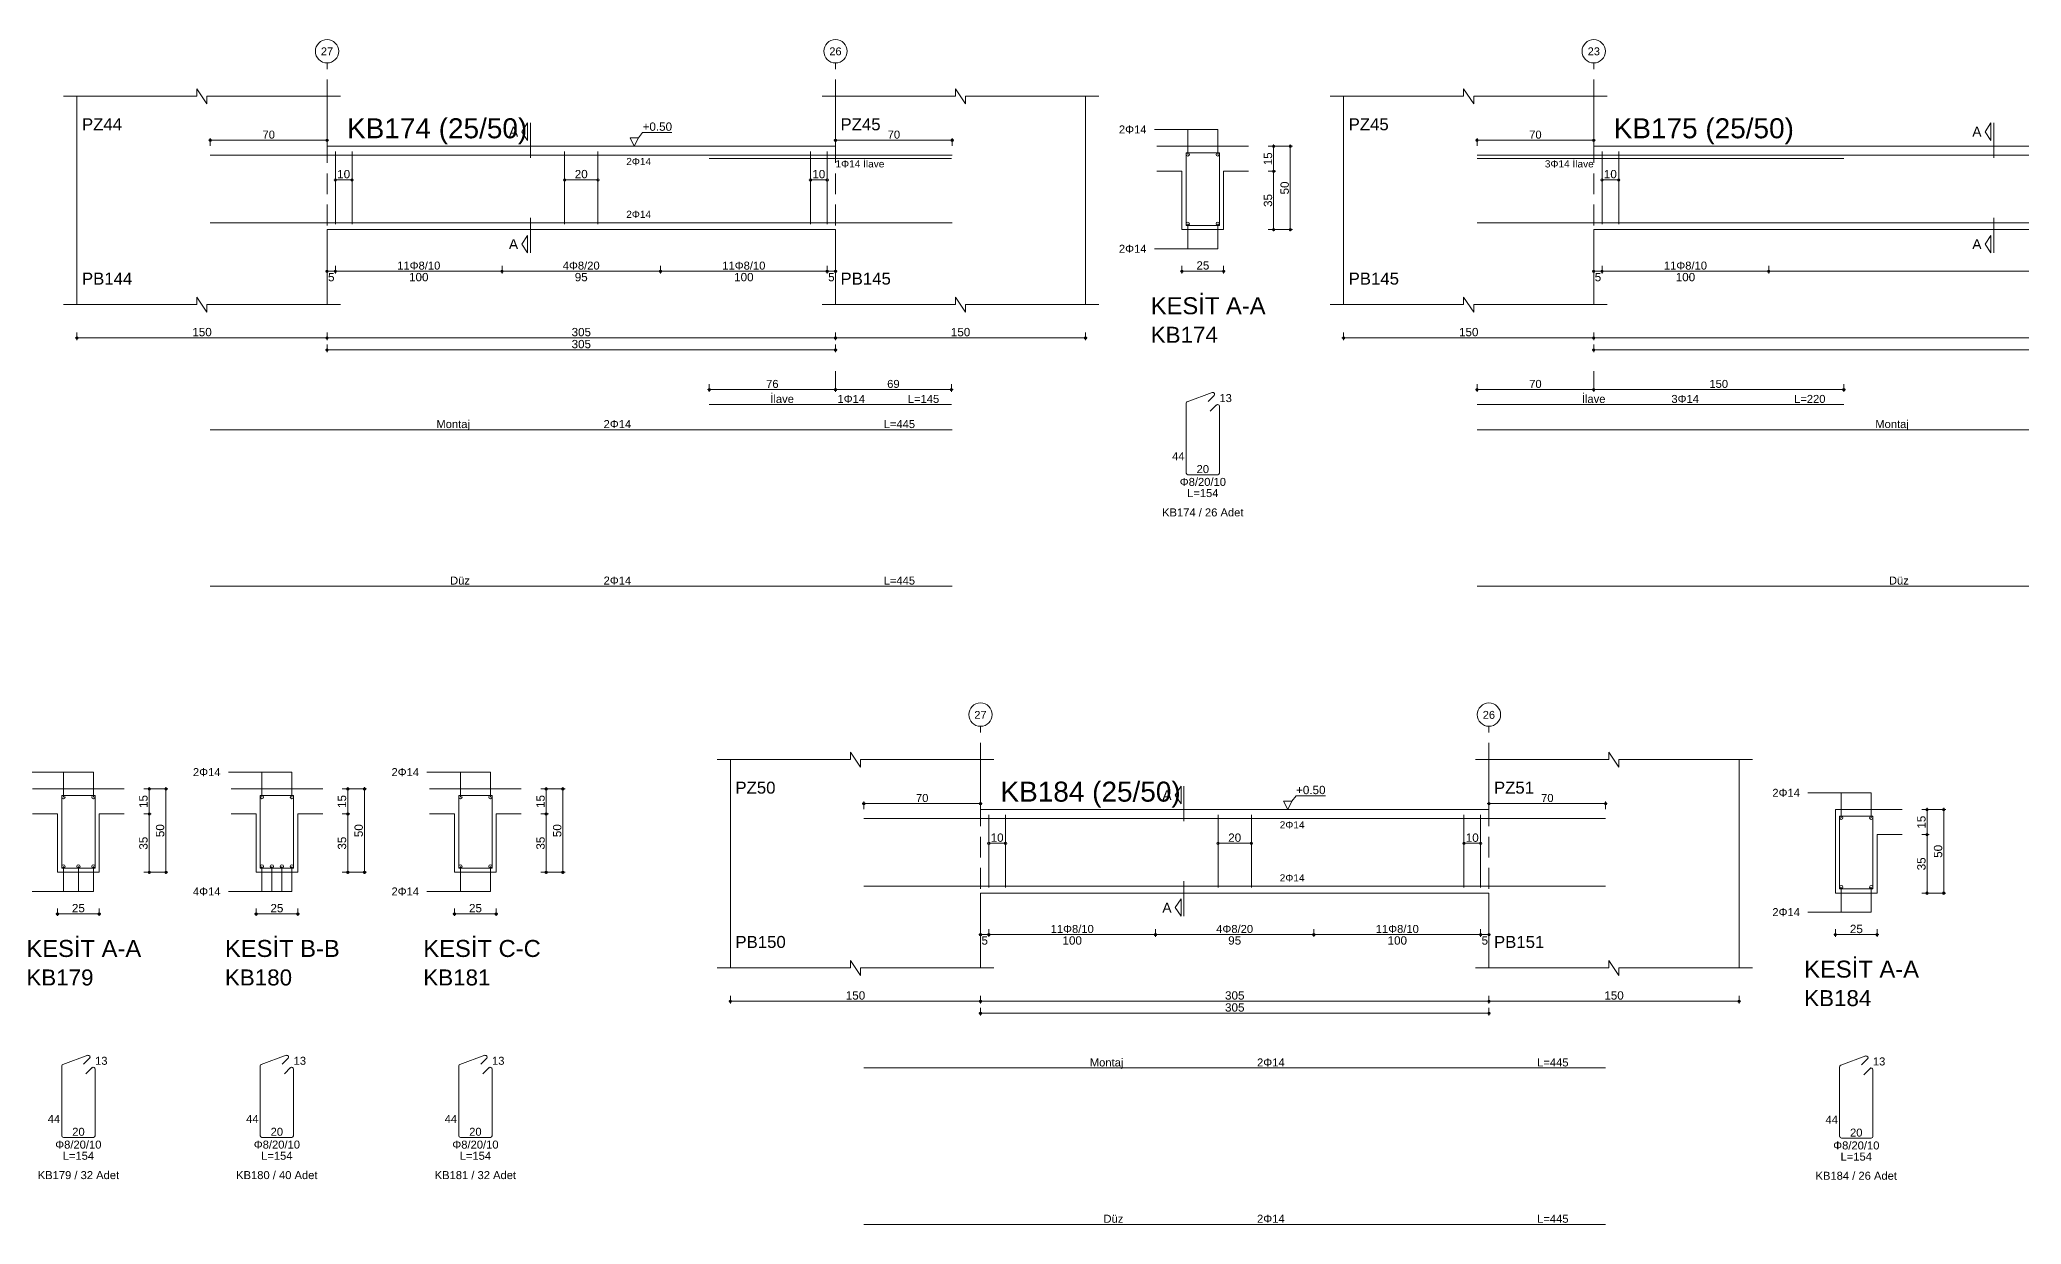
# Model space of a CAD drawing. Header units: millimetres. Extents: x 2232 to 85269, y -3593 to 5869.
# Drawn here: x 13937 to 15720, y -2634 to -1568 of the extents above; entities that cross this region are included whole.
import ezdxf

# ---------------------------------------------------------------- set-up
doc = ezdxf.new("R2010")
doc.units = ezdxf.units.MM
doc.linetypes.add('DASHDOT2', pattern=[12.7, 6.35, -3.175, 0, -3.175])
doc.linetypes.add('DASHED4', pattern=[18.75, 12.5, -6.25])
doc.layers.add('aks', color=251, linetype='DASHDOT2', lineweight=35)
for name, color, linetype in [('Donatı Topl. Uzun. Yazısı', 7, 'Continuous'), ('Donatı Uz. Yazısı', 7, 'Continuous'), ('Donatı Yazısı', 7, 'Continuous'), ('Donatı Çizgisi', 7, 'Continuous'), ('Kiriş', 7, 'Continuous'), ('Standart', 7, 'Continuous'), ('Ölçülendirme', 7, 'Continuous')]:
    doc.layers.add(name, color=color, linetype=linetype)
doc.styles.add('arial_1_18', font='arial.ttf', dxfattribs={"height": 0.2})

# ---------------------------------------------------------------- blocks, each defined once
blk = doc.blocks.new('IDE757Entity7372')
at = {"layer": 'aks', "color": 30, "linetype": 'DASHED4', "lineweight": 5}
for points in [[(23409.3, 2016.8), (23409.3, 2151.8)], [(23714.3, 2016.8), (23714.3, 2151.8)], [(23714.3, 1955.8), (23714.3, 1966.8)]]:
    blk.add_lwpolyline(points, dxfattribs=at)
at = {"layer": 'aks', "color": 1, "linetype": 'Continuous', "lineweight": 5}
for centre in [(23409.3, 2158.8), (23714.3, 2158.8)]:
    blk.add_circle(centre, 7, dxfattribs=at)
at = {"layer": 'Donatı Çizgisi', "color": 5, "linetype": 'Continuous', "lineweight": 5}
for points in [[(23339.3, 2096.4), (23784.3, 2096.4)], [(23414.3, 2055), (23414.3, 2098.6)], [(23424.3, 2055), (23424.3, 2098.6)], [(23551.8, 2055), (23551.8, 2098.6)], [(23571.8, 2055), (23571.8, 2098.6)], [(23638.6, 2094.4), (23783.8, 2094.4)], [(23699.3, 2055), (23699.3, 2098.6)], [(23709.3, 2055), (23709.3, 2098.6)], [(23924.6, 2054.3), (23924.6, 2097.9)], [(23924.6, 2097.9), (23944.6, 2097.9)], [(23944.6, 2054.3), (23944.6, 2097.9)], [(23339.3, 2055.8), (23784.3, 2055.8)], [(23924.6, 2054.3), (23944.6, 2054.3)], [(23925.3, 1948.5), (23940.3, 1954)], [(23937.8, 1948.7), (23941.4, 1952.3)], [(23638.6, 1946.8), (23783.8, 1946.8)], [(23924.6, 1905.7), (23924.6, 1947.6)], [(23939.1, 1942.8), (23942.9, 1946.6)], [(23944.6, 1905.7), (23944.6, 1945.8)], [(23339.3, 1931.7), (23784.3, 1931.7)], [(23925.7, 1904.7), (23943.6, 1904.7)], [(23339.3, 1837.8), (23784.3, 1837.8)]]:
    blk.add_lwpolyline(points, dxfattribs=at)
for centre in [(23925.6, 2096.9), (23943.6, 2096.9), (23925.6, 2055.3), (23943.6, 2055.3)]:
    blk.add_circle(centre, 1, dxfattribs=at)
for centre, start, end in [((23940.7, 1953), 315, 110), ((23925.7, 1947.6), 110, 180), ((23943.6, 1945.8), 0, 135), ((23925.7, 1905.7), 180, 270), ((23943.6, 1905.7), 270, 0)]:
    blk.add_arc(centre, 1.02, start, end, dxfattribs=at)
at = {"layer": 'Kiriş', "color": 1, "linetype": 'Continuous', "lineweight": 5}
for points in [[(23251.3, 2131.8), (23331.3, 2131.8)], [(23259.3, 2006.8), (23259.3, 2131.8)], [(23331.3, 2131.8), (23331.3, 2136.3)], [(23337.3, 2127.3), (23331.3, 2136.3)], [(23337.3, 2127.3), (23337.3, 2131.8)], [(23337.3, 2131.8), (23417.3, 2131.8)], [(23409.3, 2101.8), (23409.3, 2131.8)], [(23706.3, 2131.8), (23786.3, 2131.8)], [(23714.3, 2101.8), (23714.3, 2131.8)], [(23786.3, 2131.8), (23786.3, 2136.3)], [(23792.3, 2127.3), (23786.3, 2136.3)], [(23792.3, 2131.8), (23872.3, 2131.8)], [(23792.3, 2127.3), (23792.3, 2131.8)], [(23864.3, 2006.8), (23864.3, 2131.8)], [(23409.3, 2101.8), (23714.3, 2101.8)], [(23907.1, 2101.8), (23962.1, 2101.8)], [(23907.1, 2086.8), (23922.1, 2086.8)], [(23922.1, 2051.8), (23922.1, 2086.8)], [(23947.1, 2086.8), (23962.1, 2086.8)], [(23947.1, 2051.8), (23947.1, 2086.8)], [(23409.3, 2051.8), (23714.3, 2051.8)], [(23409.3, 2006.8), (23409.3, 2051.8)], [(23714.3, 2006.8), (23714.3, 2051.8)], [(23922.1, 2051.8), (23947.1, 2051.8)], [(23337.3, 2002.3), (23331.3, 2011.3)], [(23331.3, 2006.8), (23331.3, 2011.3)], [(23792.3, 2002.3), (23786.3, 2011.3)], [(23786.3, 2006.8), (23786.3, 2011.3)], [(23251.3, 2006.8), (23331.3, 2006.8)], [(23337.3, 2006.8), (23417.3, 2006.8)], [(23337.3, 2002.3), (23337.3, 2006.8)], [(23706.3, 2006.8), (23786.3, 2006.8)], [(23792.3, 2006.8), (23872.3, 2006.8)], [(23792.3, 2002.3), (23792.3, 2006.8)]]:
    blk.add_lwpolyline(points, dxfattribs=at)
at = {"layer": 'Ölçülendirme', "color": 1, "linetype": 'Continuous', "lineweight": 5}
for points in [[(23338.3, 2105.4), (23410.3, 2105.4)], [(23339.3, 2102.1), (23339.3, 2106.6)], [(23409.3, 2102.1), (23409.3, 2106.6)], [(23526.1, 2110.5), (23529.6, 2115.8)], [(23529.6, 2105.3), (23526.1, 2110.5)], [(23529.6, 2105.3), (23529.6, 2115.8)], [(23531.3, 2094.8), (23531.3, 2115.8)], [(23593.6, 2101.8), (23591.1, 2106.8)], [(23591.1, 2106.8), (23596.1, 2106.8)], [(23596.1, 2106.8), (23593.6, 2101.8)], [(23596.1, 2106.8), (23598.6, 2110.1)], [(23598.6, 2110.1), (23616.2, 2110.1)], [(23713.3, 2105.4), (23785.3, 2105.4)], [(23714.3, 2102.1), (23714.3, 2106.6)], [(23784.3, 2102.1), (23784.3, 2106.6)], [(23905.6, 2111.9), (23943.6, 2111.9)], [(23925.6, 2096.9), (23925.6, 2111.9)], [(23943.6, 2096.9), (23943.6, 2111.9)], [(23593.6, 2101.8), (23593.6, 2101.8)], [(23973.9, 2101.8), (23988.4, 2101.8)], [(23977.1, 2050.8), (23977.1, 2102.8)], [(23987.1, 2050.8), (23987.1, 2102.8)], [(23414.3, 2081.6), (23424.3, 2081.6)], [(23551.8, 2081.6), (23571.8, 2081.6)], [(23699.3, 2081.6), (23709.3, 2081.6)], [(23973.9, 2086.8), (23978.4, 2086.8)], [(23531.3, 2037.8), (23531.3, 2058.8)], [(23526.1, 2043), (23529.6, 2048.3)], [(23529.6, 2037.8), (23529.6, 2048.3)], [(23925.6, 2040.3), (23925.6, 2055.3)], [(23943.6, 2040.3), (23943.6, 2055.3)], [(23973.9, 2051.8), (23988.4, 2051.8)], [(23529.6, 2037.8), (23526.1, 2043)], [(23905.6, 2040.3), (23943.6, 2040.3)], [(23408.3, 2026.8), (23715.3, 2026.8)], [(23409.3, 2025.5), (23409.3, 2030)], [(23414.3, 2025.5), (23414.3, 2030)], [(23514.3, 2025.5), (23514.3, 2030)], [(23609.3, 2025.5), (23609.3, 2030)], [(23709.3, 2025.5), (23709.3, 2030)], [(23714.3, 2025.5), (23714.3, 2030)], [(23921.1, 2026.8), (23948.1, 2026.8)], [(23922.1, 2025.5), (23922.1, 2030)], [(23947.1, 2025.5), (23947.1, 2030)], [(23258.3, 1986.8), (23865.3, 1986.8)], [(23259.3, 1985.5), (23259.3, 1990)], [(23409.3, 1985.5), (23409.3, 1990)], [(23714.3, 1985.5), (23714.3, 1990)], [(23864.3, 1985.5), (23864.3, 1990)], [(23408.3, 1979.6), (23715.3, 1979.6)], [(23409.3, 1978.3), (23409.3, 1982.8)], [(23714.3, 1978.3), (23714.3, 1982.8)], [(23637.6, 1955.8), (23715.3, 1955.8)], [(23638.6, 1954.5), (23638.6, 1959)], [(23713.3, 1955.8), (23784.8, 1955.8)], [(23714.3, 1954.5), (23714.3, 1959)], [(23714.3, 1954.5), (23714.3, 1959)], [(23783.8, 1954.5), (23783.8, 1959)]]:
    blk.add_lwpolyline(points, dxfattribs=at)
for centre in [(23339.3, 2105.4), (23409.3, 2105.4), (23714.3, 2105.4), (23784.3, 2105.4), (23977.1, 2101.8), (23987.1, 2101.8), (23414.3, 2081.6), (23424.3, 2081.6), (23551.8, 2081.6), (23571.8, 2081.6), (23699.3, 2081.6), (23709.3, 2081.6), (23977.1, 2086.8), (23977.1, 2051.8), (23987.1, 2051.8), (23409.3, 2026.8), (23414.3, 2026.8), (23414.3, 2026.8), (23514.3, 2026.8), (23514.3, 2026.8), (23609.3, 2026.8), (23609.3, 2026.8), (23709.3, 2026.8), (23709.3, 2026.8), (23714.3, 2026.8), (23922.1, 2026.8), (23947.1, 2026.8), (23259.3, 1986.8), (23409.3, 1986.8), (23409.3, 1986.8), (23714.3, 1986.8), (23714.3, 1986.8), (23864.3, 1986.8), (23409.3, 1979.6), (23714.3, 1979.6), (23638.6, 1955.8), (23714.3, 1955.8), (23714.3, 1955.8), (23783.8, 1955.8)]:
    blk.add_circle(centre, 0.75, dxfattribs=at)
at = {"layer": 'aks', "color": 1, "linetype": 'Continuous', "lineweight": 5, "style": 'arial_1_18'}
for s, p in [('27', (23405.6, 2156.4)), ('26', (23710.6, 2156.4))]:
    blk.add_text(s, height=4.73, dxfattribs=at).set_placement(p)
at = {"layer": 'Donatı Topl. Uzun. Yazısı', "color": 1, "linetype": 'Continuous', "lineweight": 5, "style": 'arial_1_18'}
for s, p in [('L=145', (23757.7, 1947.8)), ('L=445', (23743.2, 1932.7)), ('L=154', (23925.2, 1891.3)), ('L=445', (23743.2, 1838.8))]:
    blk.add_text(s, height=4.8, dxfattribs=at).set_placement(p)
at = {"layer": 'Donatı Uz. Yazısı', "color": 1, "linetype": 'Continuous', "lineweight": 5, "style": 'arial_1_18'}
for s, p in [('13', (23944.6, 1948.3)), ('44', (23916.2, 1913.4)), ('20', (23930.9, 1905.7))]:
    blk.add_text(s, height=4.8, dxfattribs=at).set_placement(p)
at = {"layer": 'Donatı Yazısı', "color": 5, "linetype": 'Continuous', "lineweight": 5, "style": 'arial_1_18'}
for s, height, p in [('2Φ14', 4.8, (23884.3, 2109.5)), ('1Φ14 İlave', 4.32, (23714.3, 2089.1)), ('2Φ14', 4.8, (23884.3, 2037.9)), ('1Φ14', 4.8, (23715.5, 1947.8)), ('2Φ14', 4.8, (23575.2, 1932.7)), ('Φ8/20/10', 4.8, (23920.8, 1898)), ('KB174 / 26 Adet', 4.8, (23910.2, 1879.7)), ('2Φ14', 4.8, (23575.2, 1838.8))]:
    blk.add_text(s, height=height, dxfattribs=at).set_placement(p)
for p in [(23588.8, 2090.5), (23588.8, 2058.8)]:
    blk.add_text('2Φ14', height=4.32, rotation=360, dxfattribs=at).set_placement(p)
at = {"layer": 'Donatı Yazısı', "color": 1, "linetype": 'Continuous', "lineweight": 5, "style": 'arial_1_18'}
for s, p in [('İlave', (23675.2, 1947.8)), ('Montaj', (23474.9, 1932.7)), ('Düz', (23483.1, 1838.8))]:
    blk.add_text(s, height=4.8, dxfattribs=at).set_placement(p)
at = {"layer": 'Kiriş', "color": 1, "linetype": 'Continuous', "lineweight": 5, "style": 'arial_1_18'}
for s, height, p in [('PZ44', 7.2, (23262.3, 2111.4)), ('KB174 (25/50)', 12, (23421.3, 2106.6)), ('PZ45', 7.2, (23717.3, 2111.4)), ('PB144', 7.2, (23262.3, 2018.8)), ('PB145', 7.2, (23717.3, 2018.8)), ('KESİT A-A', 10.2, (23903.4, 2001)), ('KB174', 9.6, (23903.4, 1983.9))]:
    blk.add_text(s, height=height, dxfattribs=at).set_placement(p)
at = {"layer": 'Ölçülendirme', "color": 1, "linetype": 'Continuous', "lineweight": 5, "style": 'arial_1_18'}
for s, height, p in [('+0.50', 5, (23598.6, 2111.1)), ('70', 4.8, (23370.6, 2106.4)), ('A', 5.95, (23518.4, 2107.6)), ('70', 4.8, (23745.6, 2106.4)), ('A', 5.95, (23518.4, 2040.1)), ('25', 5, (23930.8, 2027.8)), ('5', 5, (23409.9, 2020.8)), ('100', 5, (23458.5, 2020.8)), ('95', 5, (23557.9, 2020.8)), ('100', 5, (23653.5, 2020.8)), ('5', 5, (23709.9, 2020.8)), ('150', 5, (23328.5, 1987.8)), ('305', 5, (23556, 1987.8)), ('305', 5, (23556, 1980.6)), ('150', 5, (23783.5, 1987.8))]:
    blk.add_text(s, height=height, dxfattribs=at).set_placement(p)
for s, rotation, p in [('15', 90, (23976.2, 2090.4)), ('10', 360, (23415.4, 2082.6)), ('20', 360, (23557.9, 2082.6)), ('10', 360, (23700.4, 2082.6)), ('50', 90, (23986.2, 2072.9)), ('35', 90, (23976.2, 2065.4))]:
    blk.add_text(s, height=5, rotation=rotation, dxfattribs=at).set_placement(p)
at = {"layer": 'Ölçülendirme', "color": 5, "linetype": 'Continuous', "lineweight": 5, "style": 'arial_1_18'}
for s, p in [('11Φ8/10', (23451.4, 2027.8)), ('4Φ8/20', (23550.7, 2027.8)), ('11Φ8/10', (23646.4, 2027.8)), ('76', (23672.7, 1956.8)), ('69', (23745.3, 1956.8))]:
    blk.add_text(s, height=4.8, dxfattribs=at).set_placement(p)
blk = doc.blocks.new('IDE757Entity7373')
at = {"layer": 'aks', "color": 30, "linetype": 'DASHED4', "lineweight": 5}
for points in [[(24169.1, 2016.8), (24169.1, 2151.8)], [(24769.1, 2016.8), (24769.1, 2151.8)], [(24169.1, 1955.8), (24169.1, 1966.8)], [(24769.1, 1955.8), (24769.1, 1966.8)]]:
    blk.add_lwpolyline(points, dxfattribs=at)
at = {"layer": 'aks', "color": 1, "linetype": 'Continuous', "lineweight": 5}
for centre in [(24169.1, 2158.8), (24769.1, 2158.8)]:
    blk.add_circle(centre, 7, dxfattribs=at)
at = {"layer": 'Donatı Çizgisi', "color": 5, "linetype": 'Continuous', "lineweight": 5}
for points in [[(24099.1, 2096.4), (24839.1, 2096.4)], [(24099.1, 2094.4), (24319.1, 2094.4)], [(24174.1, 2055), (24174.1, 2098.6)], [(24184.1, 2055), (24184.1, 2098.6)], [(24459.1, 2055), (24459.1, 2098.6)], [(24479.1, 2055), (24479.1, 2098.6)], [(24619.1, 2094.4), (24839.1, 2094.4)], [(24754.1, 2055), (24754.1, 2098.6)], [(24764.1, 2055), (24764.1, 2098.6)], [(24979.5, 2054.3), (24979.5, 2097.9)], [(24979.5, 2097.9), (24999.5, 2097.9)], [(24999.5, 2054.3), (24999.5, 2097.9)], [(24099.1, 2055.8), (24839.1, 2055.8)], [(24979.5, 2054.3), (24999.5, 2054.3)], [(24980.1, 1948.5), (24995.1, 1954)], [(24992.6, 1948.7), (24996.2, 1952.3)], [(24099.1, 1946.8), (24319.1, 1946.8)], [(24619.1, 1946.8), (24839.1, 1946.8)], [(24979.5, 1905.7), (24979.5, 1947.6)], [(24993.9, 1942.8), (24997.7, 1946.6)], [(24999.5, 1905.7), (24999.5, 1945.8)], [(24099.1, 1931.7), (24839.1, 1931.7)], [(24980.5, 1904.7), (24998.4, 1904.7)], [(24099.1, 1837.8), (24839.1, 1837.8)]]:
    blk.add_lwpolyline(points, dxfattribs=at)
for centre in [(24980.5, 2096.9), (24998.5, 2096.9), (24980.5, 2055.3), (24989.5, 2055.3), (24998.5, 2055.3)]:
    blk.add_circle(centre, 1, dxfattribs=at)
for centre, start, end in [((24995.5, 1953), 315, 110), ((24980.5, 1947.6), 110, 180), ((24998.4, 1945.8), 0, 135), ((24980.5, 1905.7), 180, 270), ((24998.4, 1905.7), 270, 0)]:
    blk.add_arc(centre, 1.02, start, end, dxfattribs=at)
at = {"layer": 'Kiriş', "color": 1, "linetype": 'Continuous', "lineweight": 5}
for points in [[(24011.1, 2131.8), (24091.1, 2131.8)], [(24019.1, 2006.8), (24019.1, 2131.8)], [(24091.1, 2131.8), (24091.1, 2136.3)], [(24097.1, 2127.3), (24091.1, 2136.3)], [(24097.1, 2127.3), (24097.1, 2131.8)], [(24097.1, 2131.8), (24177.1, 2131.8)], [(24169.1, 2101.8), (24169.1, 2131.8)], [(24761.1, 2131.8), (24841.1, 2131.8)], [(24769.1, 2101.8), (24769.1, 2131.8)], [(24841.1, 2131.8), (24841.1, 2136.3)], [(24847.1, 2127.3), (24841.1, 2136.3)], [(24847.1, 2131.8), (24927.1, 2131.8)], [(24847.1, 2127.3), (24847.1, 2131.8)], [(24919.1, 2006.8), (24919.1, 2131.8)], [(24169.1, 2101.8), (24769.1, 2101.8)], [(24962, 2101.8), (25017, 2101.8)], [(24962, 2086.8), (24977, 2086.8)], [(24977, 2051.8), (24977, 2086.8)], [(25002, 2086.8), (25017, 2086.8)], [(25002, 2051.8), (25002, 2086.8)], [(24169.1, 2051.8), (24769.1, 2051.8)], [(24169.1, 2006.8), (24169.1, 2051.8)], [(24769.1, 2006.8), (24769.1, 2051.8)], [(24977, 2051.8), (25002, 2051.8)], [(24097.1, 2002.3), (24091.1, 2011.3)], [(24091.1, 2006.8), (24091.1, 2011.3)], [(24847.1, 2002.3), (24841.1, 2011.3)], [(24841.1, 2006.8), (24841.1, 2011.3)], [(24011.1, 2006.8), (24091.1, 2006.8)], [(24097.1, 2006.8), (24177.1, 2006.8)], [(24097.1, 2002.3), (24097.1, 2006.8)], [(24761.1, 2006.8), (24841.1, 2006.8)], [(24847.1, 2006.8), (24927.1, 2006.8)], [(24847.1, 2002.3), (24847.1, 2006.8)]]:
    blk.add_lwpolyline(points, dxfattribs=at)
at = {"layer": 'Ölçülendirme', "color": 1, "linetype": 'Continuous', "lineweight": 5}
for points in [[(24098.1, 2105.4), (24170.1, 2105.4)], [(24099.1, 2102.1), (24099.1, 2106.6)], [(24169.1, 2102.1), (24169.1, 2106.6)], [(24403.9, 2110.5), (24407.4, 2115.8)], [(24407.4, 2105.3), (24403.9, 2110.5)], [(24407.4, 2105.3), (24407.4, 2115.8)], [(24409.1, 2094.8), (24409.1, 2115.8)], [(24530.4, 2101.8), (24527.9, 2106.8)], [(24527.9, 2106.8), (24532.9, 2106.8)], [(24532.9, 2106.8), (24530.4, 2101.8)], [(24532.9, 2106.8), (24535.4, 2110.1)], [(24535.4, 2110.1), (24553.1, 2110.1)], [(24768.1, 2105.4), (24840.1, 2105.4)], [(24769.1, 2102.1), (24769.1, 2106.6)], [(24839.1, 2102.1), (24839.1, 2106.6)], [(24960.5, 2111.9), (24998.5, 2111.9)], [(24980.5, 2096.9), (24980.5, 2111.9)], [(24998.5, 2096.9), (24998.5, 2111.9)], [(24530.4, 2101.8), (24530.4, 2101.8)], [(25028.7, 2101.8), (25043.2, 2101.8)], [(25032, 2050.8), (25032, 2102.8)], [(25042, 2050.8), (25042, 2102.8)], [(24174.1, 2081.6), (24184.1, 2081.6)], [(24459.1, 2081.6), (24479.1, 2081.6)], [(24754.1, 2081.6), (24764.1, 2081.6)], [(25028.7, 2086.8), (25033.2, 2086.8)], [(24409.1, 2037.8), (24409.1, 2058.8)], [(24403.9, 2043), (24407.4, 2048.3)], [(24407.4, 2037.8), (24407.4, 2048.3)], [(24980.5, 2040.3), (24980.5, 2055.3)], [(24989.5, 2040.3), (24989.5, 2055.3)], [(24998.5, 2040.3), (24998.5, 2055.3)], [(25028.7, 2051.8), (25043.2, 2051.8)], [(24407.4, 2037.8), (24403.9, 2043)], [(24960.5, 2040.3), (24998.5, 2040.3)], [(24168.1, 2026.8), (24770.1, 2026.8)], [(24169.1, 2025.5), (24169.1, 2030)], [(24174.1, 2025.5), (24174.1, 2030)], [(24274.1, 2025.5), (24274.1, 2030)], [(24664.1, 2025.5), (24664.1, 2030)], [(24764.1, 2025.5), (24764.1, 2030)], [(24769.1, 2025.5), (24769.1, 2030)], [(24976, 2026.8), (25003, 2026.8)], [(24977, 2025.5), (24977, 2030)], [(25002, 2025.5), (25002, 2030)], [(24018.1, 1986.8), (24920.1, 1986.8)], [(24019.1, 1985.5), (24019.1, 1990)], [(24169.1, 1985.5), (24169.1, 1990)], [(24769.1, 1985.5), (24769.1, 1990)], [(24919.1, 1985.5), (24919.1, 1990)], [(24168.1, 1979.6), (24770.1, 1979.6)], [(24169.1, 1978.3), (24169.1, 1982.8)], [(24769.1, 1978.3), (24769.1, 1982.8)], [(24098.1, 1955.8), (24170.1, 1955.8)], [(24099.1, 1954.5), (24099.1, 1959)], [(24168.1, 1955.8), (24320.1, 1955.8)], [(24169.1, 1954.5), (24169.1, 1959)], [(24169.1, 1954.5), (24169.1, 1959)], [(24319.1, 1954.5), (24319.1, 1959)], [(24618.1, 1955.8), (24770.1, 1955.8)], [(24619.1, 1954.5), (24619.1, 1959)], [(24768.1, 1955.8), (24840.1, 1955.8)], [(24769.1, 1954.5), (24769.1, 1959)], [(24769.1, 1954.5), (24769.1, 1959)], [(24839.1, 1954.5), (24839.1, 1959)]]:
    blk.add_lwpolyline(points, dxfattribs=at)
for centre in [(24099.1, 2105.4), (24169.1, 2105.4), (24769.1, 2105.4), (24839.1, 2105.4), (25032, 2101.8), (25042, 2101.8), (24174.1, 2081.6), (24184.1, 2081.6), (24459.1, 2081.6), (24479.1, 2081.6), (24754.1, 2081.6), (24764.1, 2081.6), (25032, 2086.8), (25032, 2051.8), (25042, 2051.8), (24169.1, 2026.8), (24174.1, 2026.8), (24174.1, 2026.8), (24274.1, 2026.8), (24274.1, 2026.8), (24664.1, 2026.8), (24664.1, 2026.8), (24764.1, 2026.8), (24764.1, 2026.8), (24769.1, 2026.8), (24977, 2026.8), (25002, 2026.8), (24019.1, 1986.8), (24169.1, 1986.8), (24169.1, 1986.8), (24769.1, 1986.8), (24769.1, 1986.8), (24919.1, 1986.8), (24169.1, 1979.6), (24769.1, 1979.6), (24099.1, 1955.8), (24169.1, 1955.8), (24169.1, 1955.8), (24319.1, 1955.8), (24619.1, 1955.8), (24769.1, 1955.8), (24769.1, 1955.8), (24839.1, 1955.8)]:
    blk.add_circle(centre, 0.75, dxfattribs=at)
at = {"layer": 'aks', "color": 1, "linetype": 'Continuous', "lineweight": 5, "style": 'arial_1_18'}
for s, p in [('23', (24165.5, 2156.4)), ('13', (24765.5, 2156.4))]:
    blk.add_text(s, height=4.73, dxfattribs=at).set_placement(p)
at = {"layer": 'Donatı Topl. Uzun. Yazısı', "color": 1, "linetype": 'Continuous', "lineweight": 5, "style": 'arial_1_18'}
for s, p in [('L=220', (24289.3, 1947.8)), ('L=220', (24809.3, 1947.8)), ('L=740', (24783.3, 1932.7)), ('L=154', (24980, 1891.3)), ('L=740', (24783.3, 1838.8))]:
    blk.add_text(s, height=4.8, dxfattribs=at).set_placement(p)
at = {"layer": 'Donatı Uz. Yazısı', "color": 1, "linetype": 'Continuous', "lineweight": 5, "style": 'arial_1_18'}
for s, p in [('13', (24999.5, 1948.3)), ('44', (24971, 1913.4)), ('20', (24985.7, 1905.7))]:
    blk.add_text(s, height=4.8, dxfattribs=at).set_placement(p)
at = {"layer": 'Donatı Yazısı', "color": 5, "linetype": 'Continuous', "lineweight": 5, "style": 'arial_1_18'}
for s, height, p in [('2Φ14', 4.8, (24939.1, 2109.5)), ('3Φ14 İlave', 4.32, (24139.8, 2089.1)), ('3Φ14 İlave', 4.32, (24769.1, 2089.1)), ('3Φ14', 4.8, (24939.1, 2037.9)), ('3Φ14', 4.8, (24215.7, 1947.8)), ('3Φ14', 4.8, (24735.7, 1947.8)), ('2Φ14', 4.8, (24491.3, 1932.7)), ('Φ8/20/10', 4.8, (24975.6, 1898)), ('KB175 / 40 Adet', 4.8, (24965, 1879.7)), ('3Φ14', 4.8, (24491.3, 1838.8))]:
    blk.add_text(s, height=height, dxfattribs=at).set_placement(p)
for s, p in [('2Φ14', (24496.1, 2090.5)), ('3Φ14', (24496.1, 2058.8))]:
    blk.add_text(s, height=4.32, rotation=360, dxfattribs=at).set_placement(p)
at = {"layer": 'Donatı Yazısı', "color": 1, "linetype": 'Continuous', "lineweight": 5, "style": 'arial_1_18'}
for s, p in [('İlave', (24162, 1947.8)), ('İlave', (24682, 1947.8)), ('Montaj', (24338, 1932.7)), ('Düz', (24346.2, 1838.8))]:
    blk.add_text(s, height=4.8, dxfattribs=at).set_placement(p)
at = {"layer": 'Kiriş', "color": 1, "linetype": 'Continuous', "lineweight": 5, "style": 'arial_1_18'}
for s, height, p in [('PZ45', 7.2, (24022.1, 2111.4)), ('KB175 (25/50)', 12, (24181.1, 2106.6)), ('PZ46', 7.2, (24772.1, 2111.4)), ('PB145', 7.2, (24022.1, 2018.8)), ('PB146', 7.2, (24772.1, 2018.8)), ('KESİT A-A', 10.2, (24958.3, 2001)), ('KB175', 9.6, (24958.3, 1983.9))]:
    blk.add_text(s, height=height, dxfattribs=at).set_placement(p)
at = {"layer": 'Ölçülendirme', "color": 1, "linetype": 'Continuous', "lineweight": 5, "style": 'arial_1_18'}
for s, height, p in [('+0.50', 5, (24535.4, 2111.1)), ('70', 4.8, (24130.4, 2106.4)), ('A', 5.95, (24396.2, 2107.6)), ('70', 4.8, (24800.4, 2106.4)), ('A', 5.95, (24396.2, 2040.1)), ('25', 5, (24985.6, 2027.8)), ('5', 5, (24169.7, 2020.8)), ('100', 5, (24218.3, 2020.8)), ('390', 5, (24463.3, 2020.8)), ('100', 5, (24708.3, 2020.8)), ('5', 5, (24764.7, 2020.8)), ('150', 5, (24088.3, 1987.8)), ('600', 5, (24463.3, 1987.8)), ('600', 5, (24463.3, 1980.6)), ('150', 5, (24838.3, 1987.8))]:
    blk.add_text(s, height=height, dxfattribs=at).set_placement(p)
for s, rotation, p in [('15', 90, (25031, 2090.4)), ('10', 360, (24175.2, 2082.6)), ('20', 360, (24465.2, 2082.6)), ('10', 360, (24755.2, 2082.6)), ('50', 90, (25041, 2072.9)), ('35', 90, (25031, 2065.4))]:
    blk.add_text(s, height=5, rotation=rotation, dxfattribs=at).set_placement(p)
at = {"layer": 'Ölçülendirme', "color": 5, "linetype": 'Continuous', "lineweight": 5, "style": 'arial_1_18'}
for s, p in [('11Φ8/10', (24211.2, 2027.8)), ('18Φ8/20', (24456.2, 2027.8)), ('11Φ8/10', (24701.2, 2027.8)), ('70', (24130.4, 1956.8)), ('150', (24238.5, 1956.8)), ('150', (24688.5, 1956.8)), ('70', (24800.4, 1956.8))]:
    blk.add_text(s, height=4.8, dxfattribs=at).set_placement(p)
blk = doc.blocks.new('IDE757Entity7375')
at = {"layer": 'Donatı Çizgisi', "color": 5, "linetype": 'Continuous', "lineweight": 5}
for points in [[(27704.1, 2084.5), (27704.1, 2128.1)], [(27704.1, 2128.1), (27724.1, 2128.1)], [(27724.1, 2084.5), (27724.1, 2128.1)], [(27823.2, 2084.5), (27823.2, 2128.1)], [(27823.2, 2128.1), (27843.2, 2128.1)], [(27843.2, 2084.5), (27843.2, 2128.1)], [(27942.2, 2084.5), (27942.2, 2128.1)], [(27942.2, 2128.1), (27962.2, 2128.1)], [(27962.2, 2084.5), (27962.2, 2128.1)], [(27704.1, 2084.5), (27724.1, 2084.5)], [(27823.2, 2084.5), (27843.2, 2084.5)], [(27942.2, 2084.5), (27962.2, 2084.5)], [(27704.1, 1923.9), (27704.1, 1965.8)], [(27704.8, 1966.7), (27719.8, 1972.2)], [(27717.2, 1966.9), (27720.8, 1970.5)], [(27718.6, 1961), (27722.3, 1964.8)], [(27724.1, 1923.9), (27724.1, 1964)], [(27823.2, 1923.9), (27823.2, 1965.8)], [(27823.8, 1966.7), (27838.8, 1972.2)], [(27836.3, 1966.9), (27839.9, 1970.5)], [(27837.7, 1961), (27841.4, 1964.8)], [(27843.2, 1923.9), (27843.2, 1964)], [(27942.2, 1923.9), (27942.2, 1965.8)], [(27942.9, 1966.7), (27957.9, 1972.2)], [(27955.4, 1966.9), (27959, 1970.5)], [(27956.7, 1961), (27960.5, 1964.8)], [(27962.2, 1923.9), (27962.2, 1964)], [(27705.1, 1922.9), (27723.1, 1922.9)], [(27824.2, 1922.9), (27842.1, 1922.9)], [(27943.3, 1922.9), (27961.2, 1922.9)]]:
    blk.add_lwpolyline(points, dxfattribs=at)
for centre in [(27705.1, 2127.1), (27723.1, 2127.1), (27824.2, 2127.1), (27842.2, 2127.1), (27943.2, 2127.1), (27961.2, 2127.1), (27705.1, 2085.5), (27714.1, 2085.5), (27723.1, 2085.5), (27824.2, 2085.5), (27830.2, 2085.5), (27836.2, 2085.5), (27842.2, 2085.5), (27943.2, 2085.5), (27961.2, 2085.5)]:
    blk.add_circle(centre, 1, dxfattribs=at)
for centre, start, end in [((27705.1, 1965.8), 110, 180), ((27720.1, 1971.2), 315, 110), ((27723.1, 1964), 0, 135), ((27824.2, 1965.8), 110, 180), ((27839.2, 1971.2), 315, 110), ((27842.1, 1964), 0, 135), ((27943.3, 1965.8), 110, 180), ((27958.3, 1971.2), 315, 110), ((27961.2, 1964), 0, 135), ((27705.1, 1923.9), 180, 270), ((27723.1, 1923.9), 270, 0), ((27824.2, 1923.9), 180, 270), ((27842.1, 1923.9), 270, 0), ((27943.3, 1923.9), 180, 270), ((27961.2, 1923.9), 270, 0)]:
    blk.add_arc(centre, 1.02, start, end, dxfattribs=at)
at = {"layer": 'Kiriş', "color": 1, "linetype": 'Continuous', "lineweight": 5}
for points in [[(27686.6, 2132), (27741.6, 2132)], [(27805.7, 2132), (27860.7, 2132)], [(27924.7, 2132), (27979.7, 2132)], [(27686.6, 2117), (27701.6, 2117)], [(27701.6, 2082), (27701.6, 2117)], [(27726.6, 2117), (27741.6, 2117)], [(27726.6, 2082), (27726.6, 2117)], [(27805.7, 2117), (27820.7, 2117)], [(27820.7, 2082), (27820.7, 2117)], [(27845.7, 2117), (27860.7, 2117)], [(27845.7, 2082), (27845.7, 2117)], [(27924.7, 2117), (27939.7, 2117)], [(27939.7, 2082), (27939.7, 2117)], [(27964.7, 2117), (27979.7, 2117)], [(27964.7, 2082), (27964.7, 2117)], [(27701.6, 2082), (27726.6, 2082)], [(27820.7, 2082), (27845.7, 2082)], [(27939.7, 2082), (27964.7, 2082)]]:
    blk.add_lwpolyline(points, dxfattribs=at)
at = {"layer": 'Ölçülendirme', "color": 1, "linetype": 'Continuous', "lineweight": 5}
for points in [[(27685.1, 2142.1), (27723.1, 2142.1)], [(27705.1, 2127.1), (27705.1, 2142.1)], [(27723.1, 2127.1), (27723.1, 2142.1)], [(27804.2, 2142.1), (27842.2, 2142.1)], [(27824.2, 2127.1), (27824.2, 2142.1)], [(27842.2, 2127.1), (27842.2, 2142.1)], [(27923.2, 2142.1), (27961.2, 2142.1)], [(27943.2, 2127.1), (27943.2, 2142.1)], [(27961.2, 2127.1), (27961.2, 2142.1)], [(27753.3, 2132), (27767.8, 2132)], [(27756.6, 2081), (27756.6, 2133)], [(27766.6, 2081), (27766.6, 2133)], [(27872.4, 2132), (27886.9, 2132)], [(27875.7, 2081), (27875.7, 2133)], [(27885.7, 2081), (27885.7, 2133)], [(27991.5, 2132), (28006, 2132)], [(27994.7, 2081), (27994.7, 2133)], [(28004.7, 2081), (28004.7, 2133)], [(27753.3, 2117), (27757.8, 2117)], [(27872.4, 2117), (27876.9, 2117)], [(27991.5, 2117), (27996, 2117)], [(27705.1, 2070.5), (27705.1, 2085.5)], [(27714.1, 2070.5), (27714.1, 2085.5)], [(27723.1, 2070.5), (27723.1, 2085.5)], [(27753.3, 2082), (27767.8, 2082)], [(27824.2, 2070.5), (27824.2, 2085.5)], [(27830.2, 2070.5), (27830.2, 2085.5)], [(27836.2, 2070.5), (27836.2, 2085.5)], [(27842.2, 2070.5), (27842.2, 2085.5)], [(27872.4, 2082), (27886.9, 2082)], [(27943.2, 2070.5), (27943.2, 2085.5)], [(27961.2, 2070.5), (27961.2, 2085.5)], [(27991.5, 2082), (28006, 2082)], [(27685.1, 2070.5), (27723.1, 2070.5)], [(27804.2, 2070.5), (27842.2, 2070.5)], [(27923.2, 2070.5), (27961.2, 2070.5)], [(27700.6, 2057), (27727.6, 2057)], [(27701.6, 2055.8), (27701.6, 2060.3)], [(27726.6, 2055.8), (27726.6, 2060.3)], [(27819.7, 2057), (27846.7, 2057)], [(27820.7, 2055.8), (27820.7, 2060.3)], [(27845.7, 2055.8), (27845.7, 2060.3)], [(27938.7, 2057), (27965.7, 2057)], [(27939.7, 2055.8), (27939.7, 2060.3)], [(27964.7, 2055.8), (27964.7, 2060.3)]]:
    blk.add_lwpolyline(points, dxfattribs=at)
for centre in [(27756.6, 2132), (27766.6, 2132), (27875.7, 2132), (27885.7, 2132), (27994.7, 2132), (28004.7, 2132), (27756.6, 2117), (27875.7, 2117), (27994.7, 2117), (27756.6, 2082), (27766.6, 2082), (27875.7, 2082), (27885.7, 2082), (27994.7, 2082), (28004.7, 2082), (27701.6, 2057), (27726.6, 2057), (27820.7, 2057), (27845.7, 2057), (27939.7, 2057), (27964.7, 2057)]:
    blk.add_circle(centre, 0.75, dxfattribs=at)
at = {"layer": 'Donatı Topl. Uzun. Yazısı', "color": 1, "linetype": 'Continuous', "lineweight": 5, "style": 'arial_1_18'}
for p in [(27704.7, 1909.5), (27823.7, 1909.5), (27942.8, 1909.5)]:
    blk.add_text('L=154', height=4.8, dxfattribs=at).set_placement(p)
at = {"layer": 'Donatı Uz. Yazısı', "color": 1, "linetype": 'Continuous', "lineweight": 5, "style": 'arial_1_18'}
for s, p in [('13', (27724.1, 1966.5)), ('13', (27843.2, 1966.5)), ('13', (27962.2, 1966.5)), ('44', (27695.7, 1931.6)), ('20', (27710.4, 1923.9)), ('44', (27814.7, 1931.6)), ('20', (27829.4, 1923.9)), ('44', (27933.8, 1931.6)), ('20', (27948.5, 1923.9))]:
    blk.add_text(s, height=4.8, dxfattribs=at).set_placement(p)
at = {"layer": 'Donatı Yazısı', "color": 5, "linetype": 'Continuous', "lineweight": 5, "style": 'arial_1_18'}
for s, p in [('2Φ14', (27782.8, 2139.7)), ('2Φ14', (27901.9, 2139.7)), ('4Φ14', (27782.8, 2068.1)), ('2Φ14', (27901.9, 2068.1)), ('Φ8/20/10', (27700.2, 1916.2)), ('Φ8/20/10', (27819.3, 1916.2)), ('Φ8/20/10', (27938.4, 1916.2)), ('KB179 / 32 Adet', (27689.7, 1897.9)), ('KB180 / 40 Adet', (27808.7, 1897.9)), ('KB181 / 32 Adet', (27927.8, 1897.9))]:
    blk.add_text(s, height=4.8, dxfattribs=at).set_placement(p)
at = {"layer": 'Kiriş', "color": 1, "linetype": 'Continuous', "lineweight": 5, "style": 'arial_1_18'}
for s, height, p in [('KESİT A-A', 10.2, (27682.9, 2031.2)), ('KESİT B-B', 10.2, (27802, 2031.2)), ('KESİT C-C', 10.2, (27921, 2031.2)), ('KB179', 9.6, (27682.9, 2014.1)), ('KB180', 9.6, (27802, 2014.1)), ('KB181', 9.6, (27921, 2014.1))]:
    blk.add_text(s, height=height, dxfattribs=at).set_placement(p)
at = {"layer": 'Ölçülendirme', "color": 1, "linetype": 'Continuous', "lineweight": 5, "style": 'arial_1_18'}
for s, p in [('15', (27755.6, 2120.6)), ('15', (27874.7, 2120.6)), ('15', (27993.8, 2120.6)), ('50', (27765.6, 2103.1)), ('50', (27884.7, 2103.1)), ('50', (28003.8, 2103.1)), ('35', (27755.6, 2095.6)), ('35', (27874.7, 2095.6)), ('35', (27993.8, 2095.6))]:
    blk.add_text(s, height=5, rotation=90, dxfattribs=at).set_placement(p)
for p in [(27710.2, 2058), (27829.3, 2058), (27948.4, 2058)]:
    blk.add_text('25', height=5, dxfattribs=at).set_placement(p)
blk = doc.blocks.new('IDE757Entity7376')
at = {"layer": 'aks', "color": 30, "linetype": 'DASHED4', "lineweight": 5}
for points in [[(172, 1663.8), (172, 1798.8)], [(477, 1663.8), (477, 1798.8)]]:
    blk.add_lwpolyline(points, dxfattribs=at)
at = {"layer": 'aks', "color": 1, "linetype": 'Continuous', "lineweight": 5}
for centre in [(172, 1805.8), (477, 1805.8)]:
    blk.add_circle(centre, 7, dxfattribs=at)
at = {"layer": 'Donatı Çizgisi', "color": 5, "linetype": 'Continuous', "lineweight": 5}
for points in [[(102, 1743.4), (547, 1743.4)], [(177, 1702), (177, 1745.6)], [(187, 1702), (187, 1745.6)], [(314.5, 1702), (314.5, 1745.6)], [(334.5, 1702), (334.5, 1745.6)], [(462, 1702), (462, 1745.6)], [(472, 1702), (472, 1745.6)], [(687.3, 1701.3), (687.3, 1744.9)], [(687.3, 1744.9), (707.3, 1744.9)], [(707.3, 1701.3), (707.3, 1744.9)], [(102, 1702.8), (547, 1702.8)], [(687.3, 1701.3), (707.3, 1701.3)], [(102, 1593.8), (547, 1593.8)], [(687.3, 1552.7), (687.3, 1594.5)], [(688, 1595.5), (703, 1601)], [(700.4, 1595.6), (704.1, 1599.3)], [(701.8, 1589.7), (705.6, 1593.5)], [(707.3, 1552.7), (707.3, 1592.8)], [(688.4, 1551.7), (706.3, 1551.7)], [(102, 1499.9), (547, 1499.9)]]:
    blk.add_lwpolyline(points, dxfattribs=at)
for centre in [(688.3, 1743.9), (706.3, 1743.9), (688.3, 1702.3), (706.3, 1702.3)]:
    blk.add_circle(centre, 1, dxfattribs=at)
for centre, start, end in [((688.4, 1594.5), 110, 180), ((703.4, 1600), 315, 110), ((706.3, 1592.8), 0, 135), ((688.4, 1552.7), 180, 270), ((706.3, 1552.7), 270, 0)]:
    blk.add_arc(centre, 1.02, start, end, dxfattribs=at)
at = {"layer": 'Kiriş', "color": 1, "linetype": 'Continuous', "lineweight": 5}
for points in [[(94, 1778.8), (94, 1783.3)], [(100, 1774.3), (94, 1783.3)], [(549, 1778.8), (549, 1783.3)], [(555, 1774.3), (549, 1783.3)], [(14, 1778.8), (94, 1778.8)], [(22, 1653.8), (22, 1778.8)], [(100, 1774.3), (100, 1778.8)], [(100, 1778.8), (180, 1778.8)], [(172, 1748.8), (172, 1778.8)], [(469, 1778.8), (549, 1778.8)], [(477, 1748.8), (477, 1778.8)], [(555, 1778.8), (635, 1778.8)], [(555, 1774.3), (555, 1778.8)], [(627, 1653.8), (627, 1778.8)], [(172, 1748.8), (477, 1748.8)], [(684.8, 1698.7), (684.8, 1748.8)], [(684.8, 1748.8), (724.8, 1748.8)], [(709.8, 1733.8), (724.8, 1733.8)], [(709.8, 1698.7), (709.8, 1733.8)], [(172, 1698.7), (477, 1698.7)], [(172, 1653.8), (172, 1698.7)], [(477, 1653.8), (477, 1698.7)], [(684.8, 1698.7), (709.8, 1698.7)], [(14, 1653.8), (94, 1653.8)], [(100, 1649.3), (94, 1658.3)], [(94, 1653.8), (94, 1658.3)], [(100, 1653.8), (180, 1653.8)], [(100, 1649.3), (100, 1653.8)], [(469, 1653.8), (549, 1653.8)], [(555, 1649.3), (549, 1658.3)], [(549, 1653.8), (549, 1658.3)], [(555, 1653.8), (635, 1653.8)], [(555, 1649.3), (555, 1653.8)]]:
    blk.add_lwpolyline(points, dxfattribs=at)
at = {"layer": 'Ölçülendirme', "color": 1, "linetype": 'Continuous', "lineweight": 5}
for points in [[(288.8, 1757.5), (292.3, 1762.8)], [(292.3, 1752.3), (292.3, 1762.8)], [(294, 1741.8), (294, 1762.8)], [(101, 1752.4), (173, 1752.4)], [(102, 1749.1), (102, 1753.6)], [(172, 1749.1), (172, 1753.6)], [(292.3, 1752.3), (288.8, 1757.5)], [(356.3, 1748.8), (353.8, 1753.8)], [(353.8, 1753.8), (358.8, 1753.8)], [(358.8, 1753.8), (356.3, 1748.8)], [(356.3, 1748.8), (356.3, 1748.8)], [(358.8, 1753.8), (361.3, 1757.1)], [(361.3, 1757.1), (378.9, 1757.1)], [(476, 1752.4), (548, 1752.4)], [(477, 1749.1), (477, 1753.6)], [(547, 1749.1), (547, 1753.6)], [(668.3, 1758.9), (706.3, 1758.9)], [(688.3, 1743.9), (688.3, 1758.9)], [(706.3, 1743.9), (706.3, 1758.9)], [(736.6, 1748.8), (751.1, 1748.8)], [(739.8, 1697.8), (739.8, 1749.8)], [(749.8, 1697.8), (749.8, 1749.8)], [(177, 1728.6), (187, 1728.6)], [(314.5, 1728.6), (334.5, 1728.6)], [(462, 1728.6), (472, 1728.6)], [(736.6, 1733.8), (741.1, 1733.8)], [(294, 1684.8), (294, 1705.8)], [(688.3, 1687.3), (688.3, 1702.3)], [(706.3, 1687.3), (706.3, 1702.3)], [(288.8, 1690), (292.3, 1695.3)], [(292.3, 1684.8), (288.8, 1690)], [(292.3, 1684.8), (292.3, 1695.3)], [(736.6, 1698.7), (751.1, 1698.7)], [(172, 1672.5), (172, 1677)], [(177, 1672.5), (177, 1677)], [(277, 1672.5), (277, 1677)], [(372, 1672.5), (372, 1677)], [(472, 1672.5), (472, 1677)], [(477, 1672.5), (477, 1677)], [(668.3, 1687.3), (706.3, 1687.3)], [(684.8, 1672.5), (684.8, 1677)], [(709.8, 1672.5), (709.8, 1677)], [(171, 1673.8), (478, 1673.8)], [(683.8, 1673.8), (710.8, 1673.8)], [(21, 1633.8), (628, 1633.8)], [(22, 1632.5), (22, 1637)], [(172, 1632.5), (172, 1637)], [(172, 1625.3), (172, 1629.8)], [(477, 1632.5), (477, 1637)], [(477, 1625.3), (477, 1629.8)], [(627, 1632.5), (627, 1637)], [(171, 1626.6), (478, 1626.6)]]:
    blk.add_lwpolyline(points, dxfattribs=at)
for centre in [(102, 1752.4), (172, 1752.4), (477, 1752.4), (547, 1752.4), (739.8, 1748.8), (749.8, 1748.8), (177, 1728.6), (187, 1728.6), (314.5, 1728.6), (334.5, 1728.6), (462, 1728.6), (472, 1728.6), (739.8, 1733.8), (739.8, 1698.7), (749.8, 1698.7), (172, 1673.8), (177, 1673.8), (177, 1673.8), (277, 1673.8), (277, 1673.8), (372, 1673.8), (372, 1673.8), (472, 1673.8), (472, 1673.8), (477, 1673.8), (684.8, 1673.8), (709.8, 1673.8), (22, 1633.8), (172, 1633.8), (172, 1633.8), (477, 1633.8), (477, 1633.8), (627, 1633.8), (172, 1626.6), (477, 1626.6)]:
    blk.add_circle(centre, 0.75, dxfattribs=at)
at = {"layer": 'aks', "color": 1, "linetype": 'Continuous', "lineweight": 5, "style": 'arial_1_18'}
for s, p in [('27', (168.3, 1803.3)), ('26', (473.3, 1803.3))]:
    blk.add_text(s, height=4.73, dxfattribs=at).set_placement(p)
at = {"layer": 'Donatı Topl. Uzun. Yazısı', "color": 1, "linetype": 'Continuous', "lineweight": 5, "style": 'arial_1_18'}
for s, p in [('L=445', (505.9, 1594.7)), ('L=154', (687.9, 1538.2)), ('L=445', (505.9, 1500.9))]:
    blk.add_text(s, height=4.8, dxfattribs=at).set_placement(p)
at = {"layer": 'Donatı Uz. Yazısı', "color": 1, "linetype": 'Continuous', "lineweight": 5, "style": 'arial_1_18'}
for s, p in [('13', (707.3, 1595.3)), ('44', (678.9, 1560.4)), ('20', (693.6, 1552.6))]:
    blk.add_text(s, height=4.8, dxfattribs=at).set_placement(p)
at = {"layer": 'Donatı Yazısı', "color": 5, "linetype": 'Continuous', "lineweight": 5, "style": 'arial_1_18'}
for s, p in [('2Φ14', (647, 1756.5)), ('2Φ14', (647, 1684.9)), ('2Φ14', (337.9, 1594.7)), ('Φ8/20/10', (683.5, 1544.9)), ('KB184 / 26 Adet', (672.9, 1526.7)), ('2Φ14', (337.9, 1500.9))]:
    blk.add_text(s, height=4.8, dxfattribs=at).set_placement(p)
for p in [(351.5, 1737.5), (351.5, 1705.7)]:
    blk.add_text('2Φ14', height=4.32, rotation=360, dxfattribs=at).set_placement(p)
at = {"layer": 'Donatı Yazısı', "color": 1, "linetype": 'Continuous', "lineweight": 5, "style": 'arial_1_18'}
for s, p in [('Montaj', (237.6, 1594.7)), ('Düz', (245.8, 1500.9))]:
    blk.add_text(s, height=4.8, dxfattribs=at).set_placement(p)
at = {"layer": 'Kiriş', "color": 1, "linetype": 'Continuous', "lineweight": 5, "style": 'arial_1_18'}
for s, height, p in [('PZ50', 7.2, (25, 1758.4)), ('KB184 (25/50)', 12, (184, 1753.6)), ('PZ51', 7.2, (480, 1758.4)), ('PB150', 7.2, (25, 1665.8)), ('PB151', 7.2, (480, 1665.8)), ('KESİT A-A', 10.2, (666.1, 1648)), ('KB184', 9.6, (666.1, 1630.9))]:
    blk.add_text(s, height=height, dxfattribs=at).set_placement(p)
at = {"layer": 'Ölçülendirme', "color": 1, "linetype": 'Continuous', "lineweight": 5, "style": 'arial_1_18'}
for s, height, p in [('A', 5.95, (281.1, 1754.5)), ('+0.50', 5, (361.3, 1758.1)), ('70', 4.8, (133.3, 1753.4)), ('70', 4.8, (508.3, 1753.4)), ('A', 5.95, (281.1, 1687)), ('25', 5, (693.5, 1674.7)), ('5', 5, (172.6, 1667.8)), ('100', 5, (221.2, 1667.8)), ('95', 5, (320.6, 1667.8)), ('100', 5, (416.2, 1667.8)), ('5', 5, (472.6, 1667.8)), ('150', 5, (91.2, 1634.8)), ('305', 5, (318.7, 1634.8)), ('305', 5, (318.7, 1627.6)), ('150', 5, (546.2, 1634.8))]:
    blk.add_text(s, height=height, dxfattribs=at).set_placement(p)
for s, rotation, p in [('15', 90, (738.9, 1737.4)), ('10', 360, (178.1, 1729.5)), ('20', 360, (320.6, 1729.5)), ('10', 360, (463.1, 1729.5)), ('50', 90, (748.9, 1719.9)), ('35', 90, (738.9, 1712.4))]:
    blk.add_text(s, height=5, rotation=rotation, dxfattribs=at).set_placement(p)
at = {"layer": 'Ölçülendirme', "color": 5, "linetype": 'Continuous', "lineweight": 5, "style": 'arial_1_18'}
for s, p in [('11Φ8/10', (214.1, 1674.8)), ('4Φ8/20', (313.4, 1674.8)), ('11Φ8/10', (409.1, 1674.8))]:
    blk.add_text(s, height=4.8, dxfattribs=at).set_placement(p)

msp = doc.modelspace()

# ---------------------------------------------------------------- block references
at = {"layer": 'Standart', "xscale": 1.5, "yscale": 1.5, "zscale": 1.5}
for name, p in [('IDE757Entity7372', (-20918.1, -4816.6)), ('IDE757Entity7373', (-20918.1, -4816.6)), ('IDE757Entity7375', (-27599, -5440.4)), ('IDE757Entity7376', (14525.8, -4884.2))]:
    msp.add_blockref(name, p, dxfattribs=at)

doc.saveas('drawing.dxf')
